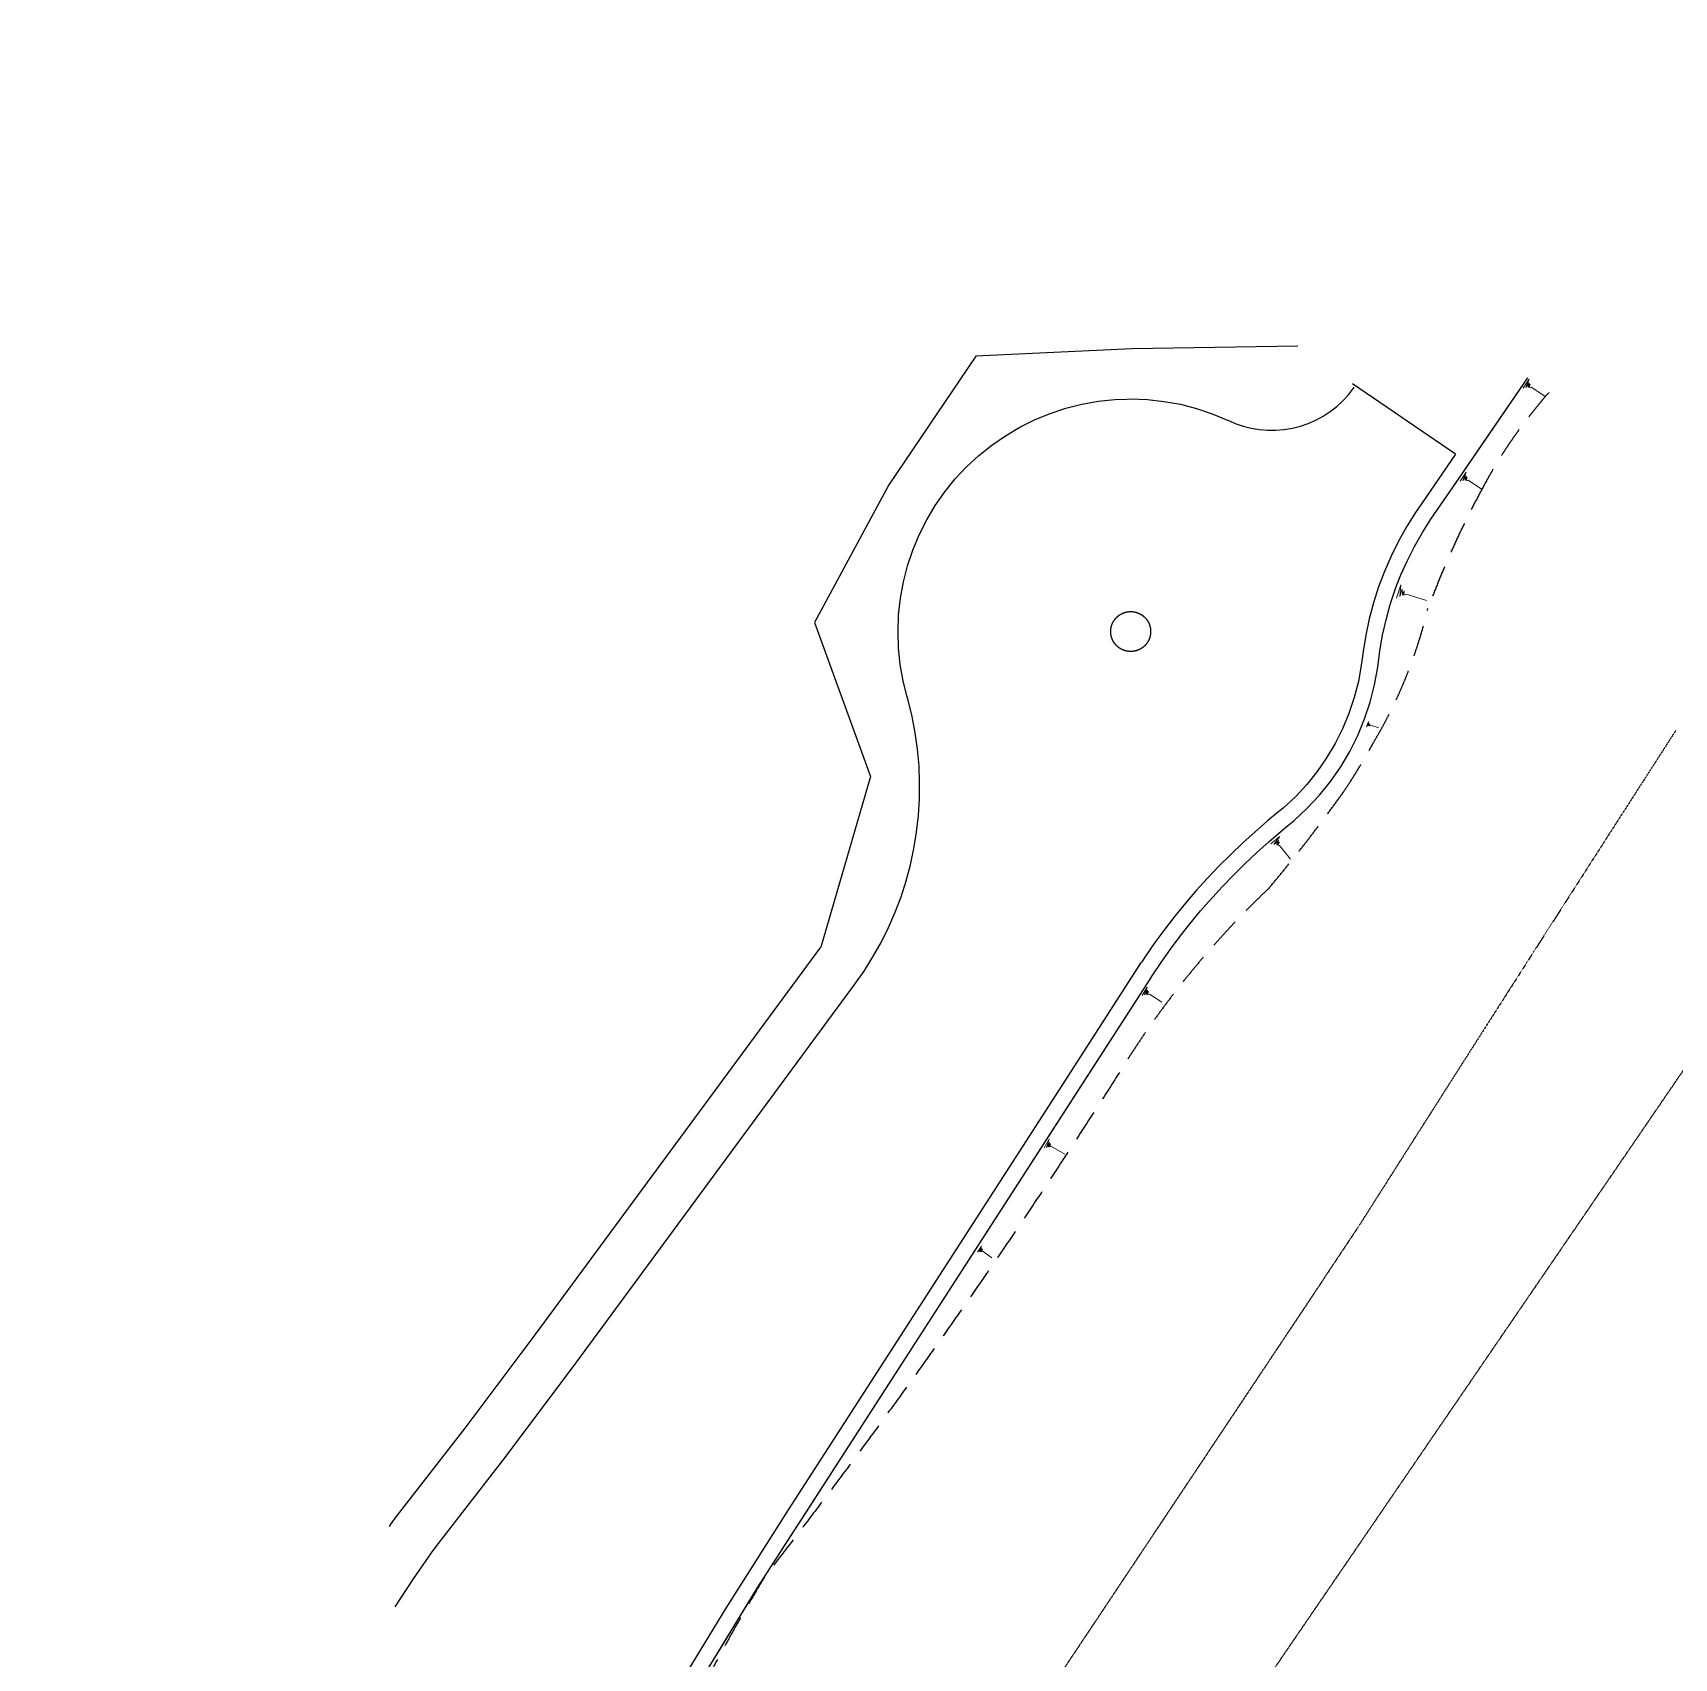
# Model space of a CAD drawing. Header units: millimetres. Extents: x 306 to 836129804, y -168137 to 818603917.
# Drawn here: x 834118379 to 834217068, y 818067250 to 818164960 of the extents above; entities that cross this region are included whole.
import ezdxf
from ezdxf.xclip import XClip

# ---------------------------------------------------------------- set-up
doc = ezdxf.new("R2010")
doc.units = ezdxf.units.MM
doc.header["$LTSCALE"] = 3
doc.header["$XCLIPFRAME"] = 0
for name, pattern in [('ACAD_ISO03W100', [30, 12, -18]), ('DGN Style 2', [1.94727e-06, 0, -1.94727e-06]), ('XXXXX-PIW-DWG-P00-XXXX-R100-WS4-00$0$XXXXX-PIW-P-WHCGRDP1-XXX$0$DIVIDE2', [0.625, 0.25, -0.125, 0, -0.125, 0, -0.125]), ('XXXXX-PIW-DWG-P00-XXXX-R100-WS4-00$0$XXXXX-PIW-P-WHCGRDP1-XXX$0$HIDDEN', [9.525, 6.35, -3.175])]:
    doc.linetypes.add(name, pattern=pattern)
for name, color, linetype in [('00_Xref', 7, 'Continuous'), ('AR-ROAD_AR_BS_MI_', 251, 'Continuous'), ('XXXXX-PIW-DWG-P00-XXXX-R100-WS4-00$0$XXXXX-PIW-P-WHCGRDP1-XXX$0$MMH125__', 253, 'XXXXX-PIW-DWG-P00-XXXX-R100-WS4-00$0$XXXXX-PIW-P-WHCGRDP1-XXX$0$HIDDEN'), ('XXXXX-PIW-DWG-P00-XXXX-R100-WS4-00$0$XXXXX-PIW-P-WHCGRDP1-XXX$0$MMH813__', 253, 'Continuous'), ('XXXXX-PIW-DWG-P00-XXXX-R100-WS4-00$0$XXXXX-PIW-P-WHCGRDP1-XXX$0$MMH813_T', 253, 'XXXXX-PIW-DWG-P00-XXXX-R100-WS4-00$0$XXXXX-PIW-P-WHCGRDP1-XXX$0$DIVIDE2')]:
    doc.layers.add(name, color=color, linetype=linetype)
doc.layers.add('Eva-New', color=1, linetype='ACAD_ISO03W100', lineweight=18)
doc.layers.add('XXXXX-PIW-DWG-P00-XXXX-R100-WS4-00$0$XXXXX-PIW-P-WHCGRDP1-XXX$0$MMH125FS', color=253, linetype='Continuous', lineweight=18)

# ---------------------------------------------------------------- blocks, each defined once
blk = doc.blocks.new('XXXXX-PIW-DWG-P00-XXXX-R100-WS4-00$0$XXXXX-PIW-P-WHCGRDP1-XXX$0$FILL-SLOPE')
at = {"flags": 128}
blk.add_lwpolyline([(-0.06, 0.25), (0.06, 0.25), (-0.03772, 0.22678), (0.0279, 0.22678), (-0.02004, 0.20996), (0.02116, 0.20892), (-0.01586, 0.19736), (0, 0.18052), (0, 0)], dxfattribs=at)
blk = doc.blocks.new('x-baseplan')
at = {"layer": 'AR-ROAD_AR_BS_MI_', "color": 8, "linetype": 'DGN Style 2', "flags": 128}
for points in [[(834212.441, 818095.012), (834277.128, 818189.59), (834277.258, 818189.782), (834277.385, 818189.977), (834277.508, 818190.174), (834277.628, 818190.373), (834277.744, 818190.574), (834277.857, 818190.777), (834277.967, 818190.982), (834278.072, 818191.189), (834278.174, 818191.398), (834278.273, 818191.608), (834278.367, 818191.82), (834278.458, 818192.034), (834278.546, 818192.249), (834278.629, 818192.466), (834278.709, 818192.684), (834278.785, 818192.904), (834278.857, 818193.125), (834278.925, 818193.347), (834278.989, 818193.57), (834279.049, 818193.794), (834279.106, 818194.02), (834279.158, 818194.246), (834279.207, 818194.473), (834279.288, 818194.906)], [(834172.634, 818037.961), (834177.645, 818044.138), (834212.441, 818095.012)]]:
    blk.add_lwpolyline(points, dxfattribs=at)
at = {"layer": 'AR-ROAD_AR_BS_MI_', "color": 8, "linetype": 'DGN Style 2'}
blk.add_open_spline([(834217.16, 818123.012), (834207.966, 818108.735), (834203.013, 818100.942), (834198.056, 818093.151), (834190.624, 818081.993), (834182.3, 818069.512), (834173.974, 818057.032), (834172.721, 818055.143), (834172.435, 818054.655), (834171.876, 818053.671), (834171.379, 818052.716), (834170.766, 818051.37), (834170.42, 818050.512), (834170.276, 818050.12), (834170.234, 818049.922), (834170.191, 818049.722), (834170.138, 818049.486), (834169.743, 818048.396), (834169.422, 818047.297), (834168.84, 818044.684), (834168.594, 818042.674), (834168.566, 818039.774), (834168.675, 818038.301), (834168.81, 818037.281), (834168.891, 818036.754), (834169.035, 818035.78), (834169.244, 818034.817), (834169.449, 818033.902), (834169.58, 818033.392), (834169.711, 818032.881), (834169.902, 818032.21), (834170.192, 818031.202), (834170.69, 818029.812), (834171.032, 818028.908), (834171.4, 818028.035), (834171.775, 818027.152), (834172.268, 818026.172), (834172.542, 818025.665), (834173.274, 818024.356), (834174.126, 818023.081), (834175.866, 818020.974), (834176.823, 818019.991), (834178.142, 818018.823), (834178.574, 818018.471), (834179.745, 818017.571), (834180.759, 818016.887), (834182.31, 818016), (834183.078, 818015.597), (834183.863, 818015.193), (834184.88, 818014.698), (834185.909, 818014.227), (834187.24, 818013.674), (834187.999, 818013.379), (834189.347, 818012.872), (834190.122, 818012.624), (834190.983, 818012.34), (834191.515, 818012.187), (834192.052, 818012.05), (834192.9, 818011.864), (834193.856, 818011.686), (834195.588, 818011.529), (834196.731, 818011.515), (834198.123, 818011.605), (834199.271, 818011.692), (834200.926, 818011.933), (834201.954, 818012.12), (834203.026, 818012.351), (834203.985, 818012.579), (834205.452, 818013.005), (834207.141, 818013.56), (834208.401, 818014.096), (834209.52, 818014.665), (834210.664, 818015.271), (834211.75, 818015.98), (834212.644, 818016.64), (834212.847, 818016.798), (834213.05, 818016.956), (834213.378, 818017.182), (834235.419, 818032.276), (834257.462, 818047.365), (834313.232, 818085.55)], degree=3, knots=[0, 0, 0, 0, 0.118549, 0.119922, 0.119922, 0.292667, 0.314758, 0.314758, 0.322104, 0.322104, 0.329451, 0.336081, 0.341297, 0.341488, 0.341488, 0.343923, 0.344155, 0.344618, 0.358987, 0.358987, 0.379393, 0.385178, 0.39664, 0.398543, 0.398543, 0.403565, 0.411326, 0.411326, 0.415739, 0.418174, 0.418174, 0.424794, 0.431794, 0.437349, 0.437349, 0.444091, 0.44981, 0.451582, 0.451582, 0.469286, 0.471423, 0.487063, 0.487063, 0.494301, 0.494301, 0.506246, 0.510156, 0.517505, 0.517505, 0.52162, 0.532201, 0.532201, 0.540333, 0.542782, 0.550898, 0.550898, 0.554553, 0.55809, 0.55809, 0.565833, 0.570707, 0.580657, 0.580657, 0.588819, 0.595598, 0.602376, 0.602376, 0.609847, 0.615173, 0.622211, 0.632923, 0.632923, 0.638514, 0.649735, 0.649735, 0.652952, 0.653071, 0.653071, 0.658133, 1, 1, 1, 1], dxfattribs=at)
at = {"layer": 'XXXXX-PIW-DWG-P00-XXXX-R100-WS4-00$0$XXXXX-PIW-P-WHCGRDP1-XXX$0$MMH125__', "color": 8, "ltscale": 0.1, "elevation": 5.631}
blk.add_lwpolyline([(834209.541, 818143.342, 0.05559), (834205.763, 818137.992, 0.036865), (834202.262, 818130.356, -0.0764), (834199.01, 818122.331, 14.844108)], format="xyb", dxfattribs=at)
at = {"layer": 'XXXXX-PIW-DWG-P00-XXXX-R100-WS4-00$0$XXXXX-PIW-P-WHCGRDP1-XXX$0$MMH125__', "color": 8, "ltscale": 0.1, "flags": 128}
for points, elevation in [([(834192.691, 818113.526, 0.06353), (834183.978, 818102.884, -0.024292), (834162.373, 818072.134, -119.790733)], 5.715), ([(834162.373, 818072.134, 0.041317), (834153.664, 818054.562, 0.149831), (834152.951, 818029.089, 0.167866), (834164.675, 818009.543, 0.143372), (834187.212, 817997.654, 0.117117), (834209.542, 817998.544, 0.054077), (834229.887, 818009.484, 11.405065)], 5.02)]:
    blk.add_lwpolyline(points, format="xyb", dxfattribs=dict(at, elevation=elevation))
at = {"layer": 'XXXXX-PIW-DWG-P00-XXXX-R100-WS4-00$0$XXXXX-PIW-P-WHCGRDP1-XXX$0$MMH125__', "color": 8, "ltscale": 0.1}
for centre, radius, start, end in [((834165.963, 818140.327, 5.547), 37.63, 326.14266, 331.42921), ((834122.375, 818172.66, 5.715), 91.876, 319.93682, 324.5417)]:
    blk.add_arc(centre, radius, start, end, dxfattribs=at)
at = {"layer": 'XXXXX-PIW-DWG-P00-XXXX-R100-WS4-00$0$XXXXX-PIW-P-WHCGRDP1-XXX$0$MMH813__', "color": 8, "ltscale": 0.005142, "flags": 128}
blk.add_lwpolyline([(834194.438, 818146.124), (834184.459, 818145.968), (834175.089, 818145.514), (834169.849, 818137.784), (834165.386, 818129.509), (834168.748, 818120.246), (834165.759, 818110.001)], dxfattribs=at)
at = {"layer": 'XXXXX-PIW-DWG-P00-XXXX-R100-WS4-00$0$XXXXX-PIW-P-WHCGRDP1-XXX$0$MMH813__', "color": 8, "ltscale": 0.005142, "elevation": 5.715}
blk.add_lwpolyline([(834157.684, 818064.482), (834161.936, 818071.456), (834162.373, 818072.134), (834185.556, 818108.078), (834185.677, 818108.264), (834186.22, 818109.074), (834186.784, 818109.87), (834187.367, 818110.651), (834187.969, 818111.418), (834188.591, 818112.169), (834189.231, 818112.905), (834189.324, 818113.008), (834189.889, 818113.624), (834190.565, 818114.327), (834191.258, 818115.012), (834191.968, 818115.68), (834192.695, 818116.33), (834193.438, 818116.962), (834193.825, 818117.279), (834194.225, 818117.613), (834195.009, 818118.343), (834195.738, 818119.128), (834196.41, 818119.962), (834197.021, 818120.842), (834197.567, 818121.763), (834198.047, 818122.721), (834198.456, 818123.711), (834198.794, 818124.728), (834199.059, 818125.766), (834199.248, 818126.82), (834199.377, 818127.809), (834199.537, 818128.745), (834199.744, 818129.672), (834199.997, 818130.588), (834200.296, 818131.49), (834200.382, 818131.723), (834200.639, 818132.375), (834201.026, 818133.243), (834201.456, 818134.09), (834201.928, 818134.914), (834202.441, 818135.714), (834204.134, 818138.183), (834208.271, 818144.213)], dxfattribs=at)
at = {"layer": 'XXXXX-PIW-DWG-P00-XXXX-R100-WS4-00$0$XXXXX-PIW-P-WHCGRDP1-XXX$0$MMH813__', "color": 8, "ltscale": 0.005142}
for points in [[(834167.804, 818107.763), (834168.361, 818108.559), (834168.893, 818109.405), (834169.382, 818110.277), (834169.828, 818111.172), (834170.228, 818112.089), (834170.581, 818113.024), (834170.888, 818113.976), (834171.146, 818114.942), (834171.356, 818115.919), (834171.517, 818116.906), (834171.628, 818117.9), (834171.689, 818118.898), (834171.701, 818119.898), (834171.662, 818120.897), (834171.574, 818121.893), (834171.436, 818122.883), (834171.248, 818123.865), (834171.012, 818124.837), (834170.936, 818125.11), (834170.715, 818125.997), (834170.539, 818126.981), (834170.434, 818127.975), (834170.4, 818128.975), (834170.438, 818129.974), (834170.546, 818130.967), (834170.726, 818131.951), (834170.975, 818132.919), (834171.293, 818133.867), (834171.677, 818134.79), (834172.127, 818135.683), (834172.639, 818136.542), (834173.211, 818137.362), (834173.84, 818138.139), (834174.522, 818138.869), (834175.256, 818139.549), (834176.036, 818140.175), (834176.858, 818140.743), (834177.719, 818141.251), (834178.614, 818141.697), (834179.539, 818142.077), (834180.488, 818142.39), (834181.458, 818142.635), (834182.442, 818142.81), (834183.436, 818142.915), (834184.156, 818142.946), (834184.4, 818142.948), (834185.399, 818142.912), (834186.393, 818142.805), (834187.377, 818142.628), (834188.346, 818142.38), (834189.294, 818142.065), (834190.218, 818141.682), (834190.338, 818141.626), (834190.676, 818141.481), (834191.148, 818141.316), (834191.632, 818141.192), (834192.125, 818141.108), (834192.623, 818141.066), (834193.123, 818141.065), (834193.621, 818141.106), (834194.114, 818141.188), (834194.598, 818141.311), (834195.071, 818141.473), (834195.528, 818141.675), (834195.967, 818141.914), (834196.385, 818142.189), (834196.778, 818142.497), (834197.145, 818142.837), (834197.481, 818143.207), (834197.786, 818143.603), (834197.83, 818143.666)], [(834203.911, 818139.625), (834201.869, 818136.649), (834201.686, 818136.383), (834201.506, 818136.116), (834200.975, 818135.269), (834200.487, 818134.397), (834200.042, 818133.501), (834199.644, 818132.584), (834199.291, 818131.648), (834198.986, 818130.696), (834198.729, 818129.73), (834198.52, 818128.752), (834198.361, 818127.765), (834198.309, 818127.35), (834198.256, 818126.946), (834198.078, 818125.962), (834197.83, 818124.994), (834197.513, 818124.045), (834197.13, 818123.122), (834196.682, 818122.228), (834196.171, 818121.369), (834195.6, 818120.548), (834194.972, 818119.77), (834194.29, 818119.039), (834193.558, 818118.359), (834193.203, 818118.062), (834192.624, 818117.585), (834191.867, 818116.932), (834191.126, 818116.261), (834190.402, 818115.571), (834189.695, 818114.863), (834189.007, 818114.138), (834188.337, 818113.396), (834187.685, 818112.637), (834187.053, 818111.863), (834186.44, 818111.072), (834185.847, 818110.267), (834185.275, 818109.447), (834185.053, 818109.116)]]:
    blk.add_lwpolyline(points, dxfattribs=at)
for points in [[(834159.246, 818067.043, 4.902), (834159.766, 818067.897, 4.922), (834160.287, 818068.751, 4.942), (834160.807, 818069.605, 4.961), (834161.328, 818070.459, 4.982), (834161.848, 818071.312, 5.001), (834161.936, 818071.456, 5.005), (834162.373, 818072.134, 5.02), (834162.915, 818072.974, 5.039), (834163.457, 818073.814, 5.058), (834163.999, 818074.655, 5.076), (834164.541, 818075.495, 5.094), (834165.083, 818076.335, 5.108), (834180.802, 818100.706, 5.425), (834185.556, 818108.078, 5.521), (834185.677, 818108.264, 5.523), (834186.22, 818109.074, 5.546), (834186.784, 818109.87, 5.582), (834187.367, 818110.651, 5.613), (834187.969, 818111.418, 5.645), (834188.591, 818112.169, 5.685), (834189.231, 818112.905, 5.714), (834189.324, 818113.008, 5.72), (834189.889, 818113.624, 5.753), (834190.565, 818114.327, 5.821), (834191.258, 818115.012, 5.847), (834191.968, 818115.68, 5.856), (834192.695, 818116.33, 5.865), (834193.438, 818116.962, 5.874), (834193.825, 818117.279, 5.878), (834194.225, 818117.613, 5.882), (834195.009, 818118.343, 5.89), (834195.738, 818119.128, 5.896), (834196.41, 818119.962, 5.903), (834197.021, 818120.842, 5.909), (834197.567, 818121.763, 5.914), (834198.047, 818122.721, 5.918), (834198.456, 818123.711, 5.922), (834198.794, 818124.728, 5.925), (834199.059, 818125.766, 5.927), (834199.248, 818126.82, 5.928), (834199.377, 818127.809, 5.929), (834199.537, 818128.745, 5.93), (834199.744, 818129.672, 5.931), (834199.997, 818130.588, 5.93), (834200.296, 818131.49, 5.902), (834200.382, 818131.723, 5.882), (834200.639, 818132.375, 5.859), (834201.026, 818133.243, 5.849), (834201.456, 818134.09, 5.842), (834201.928, 818134.914, 5.831), (834202.441, 818135.714, 5.842), (834204.134, 818138.183, 5.902), (834204.7, 818139.007, 5.922), (834205.265, 818139.832, 5.942), (834205.831, 818140.656, 5.962), (834208.271, 818144.213, 6.048)], [(834133.884, 818065.092, 0), (834134.967, 818067.267, 0), (834135.63, 818068.505, 0), (834136.129, 818069.398, 0), (834137.399, 818071.537, 0), (834138.749, 818073.624, 0), (834139.884, 818075.257, 0), (834140.174, 818075.657, 0), (834144.382, 818081.074, 0), (834148.575, 818086.68, 0), (834165.759, 818110.001, 0)], [(834156.492, 818064.399, 0), (834160.062, 818070.256, 0), (834163.814, 818076.166, 0), (834180.082, 818101.389, 0), (834184.992, 818109.024, 0), (834185.053, 818109.116, 0)], [(834138.275, 818067.143, 0), (834138.752, 818067.995, 0), (834139.968, 818070.036, 0), (834141.259, 818072.028, 0), (834142.346, 818073.586, 0), (834142.623, 818073.968, 0), (834146.83, 818079.385, 0), (834151.024, 818084.99, 0), (834167.804, 818107.763, 0)]]:
    blk.add_polyline3d(points, dxfattribs=at)
blk.add_circle((834184.39, 818128.968), 1.2, dxfattribs=at)
at = {"layer": 'XXXXX-PIW-DWG-P00-XXXX-R100-WS4-00$0$XXXXX-PIW-P-WHCGRDP1-XXX$0$MMH813_T', "color": 8, "ltscale": 10}
blk.add_line((834203.911, 818139.625), (834194.438, 818146.124), dxfattribs=at)
at = {"layer": 'XXXXX-PIW-DWG-P00-XXXX-R100-WS4-00$0$XXXXX-PIW-P-WHCGRDP1-XXX$0$MMH125FS', "color": 8, "ltscale": 100}
for p, xscale, yscale, zscale, rotation in [((834209.286, 818143.123), 5.377637377838248, 5.377637377838248, 5.377637377838248, 56.33188474612292), ((834205.493, 818137.532), 5.377637377838248, 5.377637377838248, 5.377637377838248, 56.33188474612292), ((834202.172, 818130.824), 7.021374143004441, 7.021374143004441, 7.021374143004441, 71.85647493391302), ((834199.319, 818123.17), 2.924116491978414, 2.924116491978414, 2.924116491978414, 71.85647493391305), ((834194.009, 818115.288), 5.81656058237691, 5.81656058237691, 5.81656058237691, 39.12215996043656), ((834186.264, 818106.69), 4.902489611352601, 4.902489611352601, 4.902489611352601, 57.73823480424146), ((834180.425, 818097.546), 5.060249846986435, 5.060249846986435, 5.060249846986435, 59.72737662551467), ((834176.05, 818091.322), 3.622195643077212, 3.622195643077212, 3.622195643077212, 55.45602655198517)]:
    blk.add_blockref('XXXXX-PIW-DWG-P00-XXXX-R100-WS4-00$0$XXXXX-PIW-P-WHCGRDP1-XXX$0$FILL-SLOPE', p, dxfattribs=dict(at, xscale=xscale, yscale=yscale, zscale=zscale, rotation=rotation))

msp = doc.modelspace()

# ---------------------------------------------------------------- hatches: boundary and pattern name
at = {"layer": 'Eva-New', "linetype": 'Continuous', "ltscale": 0.01}
h = msp.add_hatch(dxfattribs=at)
h.set_pattern_fill('ANSI31', color=8, scale=350, angle=4)
edge = h.paths.add_edge_path()
edge.add_line((834077319, 818030389), (834068755, 818032684))
edge.add_arc((834065390, 818020127), 13000, 75, 90)
edge.add_line((834065390, 818033127), (834028290, 818033127))
edge.add_line((834028290, 818033127), (834028290, 818032826))
edge.add_line((834028290, 818032826), (834011130, 818032826))
edge.add_line((834011130, 818032826), (834011130, 818033127))
edge.add_line((834011130, 818033127), (833989234, 818033127))
edge.add_arc((833989234, 818040127), 7000, 227.47847, 270, ccw=False)
edge.add_line((833984503, 818034968), (833982366, 818036927))
edge.add_line((833982366, 818036927), (833976557, 818036927))
edge.add_line((833976557, 818036927), (833976557, 818043731))
edge.add_arc((833983315, 818045554), 7000, 180, 195.09922, ccw=False)
edge.add_line((833976315, 818045554), (833976315, 818061527))
edge.add_line((833976315, 818061527), (833974590, 818061527))
edge.add_line((833974590, 818061527), (833974590, 818078327))
edge.add_line((833974590, 818078327), (833976315, 818078327))
edge.add_line((833976315, 818078327), (833976315, 818098727))
edge.add_arc((833983315, 818098727), 7000, 164.90078, 180, ccw=False)
edge.add_line((833976557, 818100550), (833976557, 818102927))
edge.add_line((833976557, 818102927), (833977715, 818102927))
edge.add_arc((833983315, 818098727), 7000, 115.84193, 143.1301, ccw=False)
edge.add_line((833980264, 818105027), (834002230, 818105027))
edge.add_line((834002230, 818105027), (834002230, 818116700))
edge.add_line((834002230, 818116700), (833958315, 818116700))
edge.add_line((833958315, 818116700), (833958315, 818110700))
edge.add_line((833958315, 818110700), (833963315, 818110700))
edge.add_arc((833963315, 818103700), 7000, 0, 90, ccw=False)
edge.add_line((833970315, 818103700), (833970315, 818045554))
edge.add_arc((833983315, 818045554), 13000, 180, 227.47847)
edge.add_line((833974529, 818035973), (833980447, 818030545))
edge.add_arc((833989234, 818040127), 13000, 227.47847, 270)
edge.add_line((833989234, 818027127), (834065245, 818027127))
edge.add_arc((834065245, 818019027), 8100, 75, 90, ccw=False)
edge.add_line((834067342, 818026851), (834076309, 818024448))
edge.add_line((834076309, 818024448), (834090783, 818020570))
edge.add_arc((834094147, 818033127), 13000, 255, 270)
edge.add_line((834094147, 818020127), (834118759, 818020127))
edge.add_arc((834118759, 818033127), 13000, 270, 282.26165)
edge.add_line((834121520, 818020423), (834124957, 818021170))
edge.add_arc((834126677, 818013255), 8100, 20.44434, 102.26165, ccw=False)
edge.add_arc((834190979, 818035990), 60104, 182.84811, 199.34086, ccw=False)
edge.add_arc((834116042, 818048845), 21753, 305.9981, 313.26082, ccw=False)
edge.add_arc((834117072, 818047427), 20000, 270, 305.9981, ccw=False)
edge.add_line((834117072, 818027427), (834089164, 818027427))
edge.add_arc((834089164, 818033427), 6000, 255, 270, ccw=False)
edge.add_line((834087611, 818027631), (834077319, 818030389))

# ---------------------------------------------------------------- block references
at = {"layer": '00_Xref'}
ref = msp.add_blockref('x-baseplan', (0, 0), dxfattribs=dict(at, xscale=1000, yscale=1000, zscale=1000))
XClip(ref).set_block_clipping_path([(834130.0932744878, 818214.2808966772), (834660.7980561039, 818251.3812309058), (834689.2509440434, 817844.3745563453), (834158.5461624272, 817807.2742220557)])

doc.saveas('drawing.dxf')
